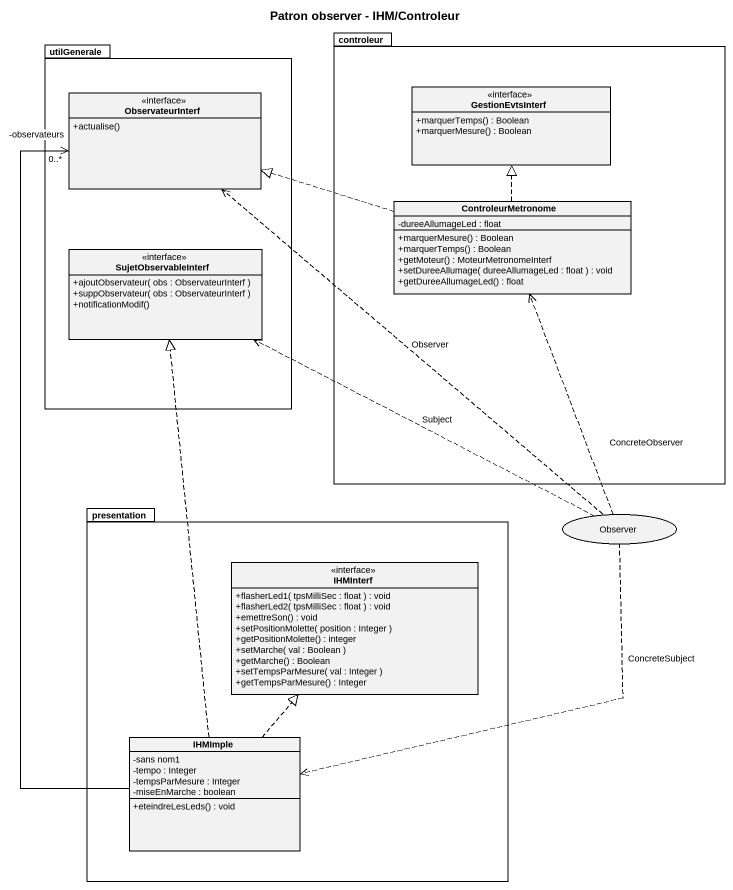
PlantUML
@startuml
title Patron observer - IHM/Controleur
allowmixing
hide circle
hide empty members
skinparam classAttributeIconSize 0
package utilGenerale {
  interface ObservateurInterf {
    +actualise()
  }
  interface SujetObservableInterf {
    +ajoutObservateur( obs : ObservateurInterf )
    +suppObservateur( obs : ObservateurInterf )
    +notificationModif()
  }
}
package controleur {
  interface GestionEvtsInterf {
    +marquerTemps() : Boolean
    +marquerMesure() : Boolean
  }
  class ControleurMetronome {
    -dureeAllumageLed : float
    +marquerMesure() : Boolean
    +marquerTemps() : Boolean
    +getMoteur() : MoteurMetronomeInterf
    +setDureeAllumage( dureeAllumageLed : float ) : void
    +getDureeAllumageLed() : float
  }
}
package presentation {
  interface IHMInterf {
    +flasherLed1( tpsMilliSec : float ) : void
    +flasherLed2( tpsMilliSec : float ) : void
    +emettreSon() : void
    +setPositionMolette( position : Integer )
    +getPositionMolette() : integer
    +setMarche( val : Boolean )
    +getMarche() : Boolean
    +setTempsParMesure( val : Integer )
    +getTempsParMesure() : Integer
  }
  class IHMImple {
    -sans nom1
    -tempo : Integer
    -tempsParMesure : Integer
    -miseEnMarche : boolean
    +eteindreLesLeds() : void
  }
}
usecase Observer
ControleurMetronome .up.|> GestionEvtsInterf
ControleurMetronome .left.|> ObservateurInterf
Observer .up.> ObservateurInterf : Observer
Observer .up.> ControleurMetronome : ConcreteObserver
Observer .left.> SujetObservableInterf : Subject
Observer ..> IHMImple : ConcreteSubject
IHMImple -up-> "-observateurs\n0..*" ObservateurInterf
IHMImple .up.|> SujetObservableInterf
IHMImple .up.|> IHMInterf
@enduml
